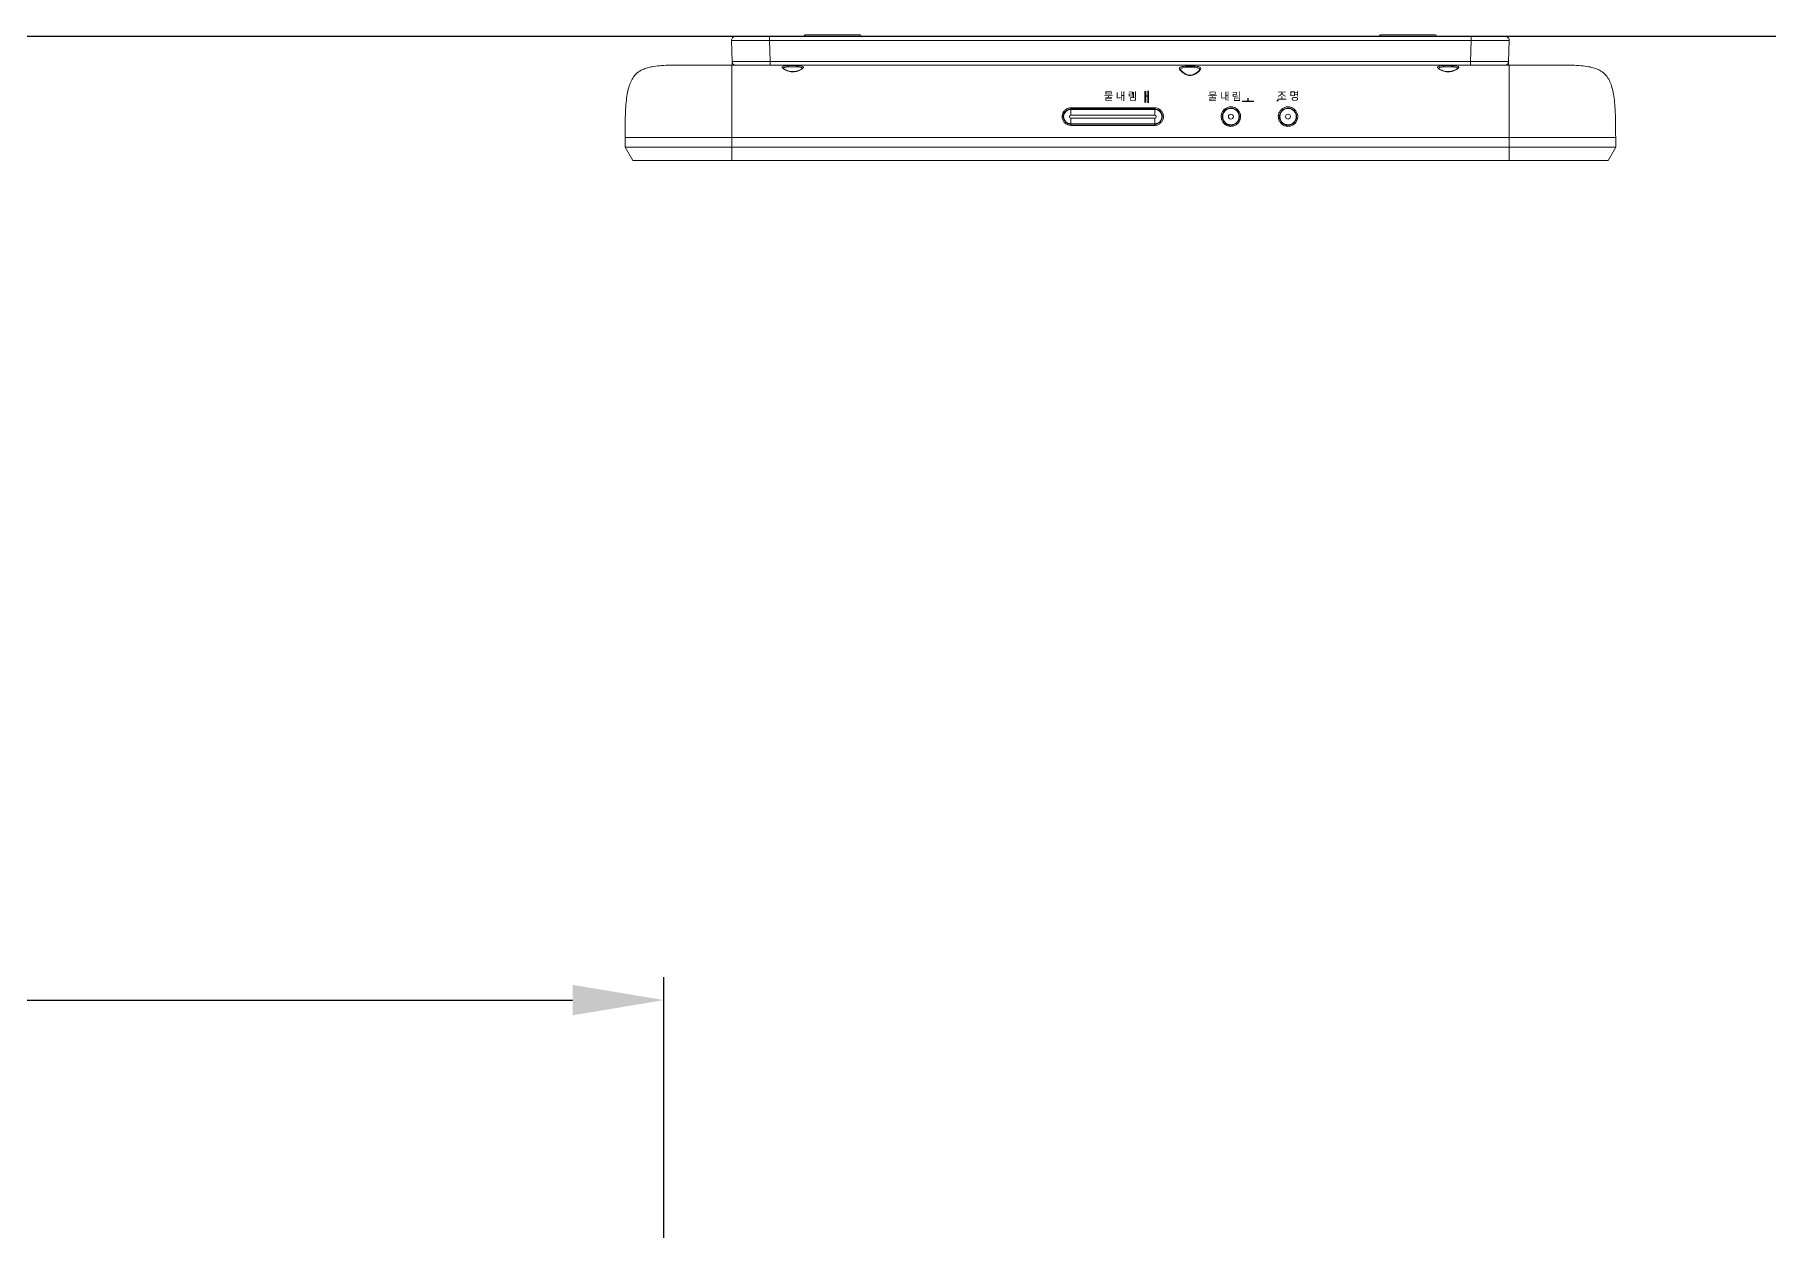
# Model space of a CAD drawing. Extents: x -1671 to 824, y 68 to 2359.
# Drawn here: x -1067.6 to -612.5, y 1906.7 to 2220.4 of the extents above; entities that cross this region are included whole.
import ezdxf

# ---------------------------------------------------------------- set-up
doc = ezdxf.new("R2010")
doc.units = 0
doc.header["$LTSCALE"] = 20
doc.header["$MEASUREMENT"] = 0
doc.layers.get('0').update_dxf_attribs({"linetype": 'CONTINUOUS'})
doc.layers.get('DEFPOINTS').update_dxf_attribs({"linetype": 'CONTINUOUS'})
doc.layers.add('6', color=6, linetype='CONTINUOUS')
doc.layers.add('_______5', color=2, linetype='CONTINUOUS')
doc.dimstyles.get("Standard").update_dxf_attribs({"dimtxt": 2.7, "dimasz": 2.5, "dimexe": 1.5, "dimexo": 1.5, "dimgap": 1.5, "dimtad": 1, "dimdec": 0, "dimlfac": 10, "dimzin": 0, "dimdsep": 46, "dimtxsty": 'Standard', "dimcen": 0, "dimclrt": 2, "dimadec": 0, "dimazin": 0, "dimtfac": 1, "dimtdec": 0, "dimtmove": 0, "dimatfit": 3, "dimfxl": 0, "dimtolj": 1, "dimtzin": 0, "dimarcsym": 0})

# ---------------------------------------------------------------- blocks, each defined once
blk = doc.blocks.new('*D16')
at = {"color": 3, "lineweight": -2}
for p, q in [((-1502.14, 1696.7), (-1502.14, 1973.13)), ((-902.4, 1696.7), (-902.4, 1973.13)), ((-1478.14, 1967.13), (-926.4, 1967.13))]:
    blk.add_line(p, q, dxfattribs=at)
at = {"color": 3}
for points in [[(-1478.14, 1971.13), (-1478.14, 1963.13), (-1502.14, 1967.13)], [(-926.4, 1971.13), (-926.4, 1963.13), (-902.4, 1967.13)]]:
    blk.add_solid(points, dxfattribs=at)
at = {"layer": 'DEFPOINTS', "color": 0}
for p in [(-902.4, 1967.13), (-1502.14, 1694.9), (-902.4, 1694.9)]:
    blk.add_point(p, dxfattribs=at)
at = {"color": 2, "insert": (-1202.27, 1994.13), "char_height": 30, "attachment_point": 5}
blk.add_mtext('\\A1;600', dxfattribs=at)

msp = doc.modelspace()

# ---------------------------------------------------------------- hatches: boundary and pattern name
at = {"layer": '_______5'}
h = msp.add_hatch(color=8, dxfattribs=at)
h.dxf.hatch_style = 2
h.paths.add_polyline_path([(-779.4, 2203.87), (-779.06, 2203.87), (-779.06, 2205.38), (-779.4, 2205.38)])
h = msp.add_hatch(color=8, dxfattribs=at)
h.dxf.hatch_style = 2
h.paths.add_polyline_path([(-775.51, 2204.55), (-775.83, 2204.55), (-775.83, 2205.69), (-776.28, 2205.69), (-776.28, 2202.62), (-775.83, 2202.62), (-775.83, 2204.14), (-775.51, 2204.14), (-775.51, 2202.47), (-775.06, 2202.47), (-775.06, 2205.76), (-775.51, 2205.76)])
h = msp.add_hatch(color=8, dxfattribs=at)
h.dxf.hatch_style = 2
h.paths.add_polyline_path([(-748.89, 2203.81), (-749.31, 2203.81), (-749.31, 2203.15), (-750.68, 2203.15), (-750.68, 2202.78), (-747.52, 2202.78), (-747.52, 2203.15), (-748.89, 2203.15)])

# ---------------------------------------------------------------- linework, layer by layer
at = {"color": 7, "linetype": 'Continuous', "lineweight": 15}
for p, q in [((-884.5, 2213.4), (-884.69, 2218.9)), ((-874.69, 2219.94), (-883.69, 2219.94)), ((-874.69, 2219.94), (-874.69, 2218.94)), ((-874.69, 2219.94), (-690.52, 2219.94)), ((-874.69, 2218.94), (-874.49, 2213.44)), ((-690.52, 2218.94), (-874.69, 2218.94)), ((-865.1, 2220.44), (-851.1, 2220.44)), ((-714.1, 2220.44), (-700.1, 2220.44)), ((-690.72, 2213.44), (-690.52, 2218.94)), ((-690.52, 2218.94), (-690.52, 2219.94)), ((-681.52, 2219.94), (-690.52, 2219.94)), ((-680.52, 2218.9), (-680.71, 2213.4)), ((-878.62, 2212.44), (-884.6, 2212.44)), ((-878.62, 2212.44), (-874.49, 2212.44)), ((-874.49, 2213.44), (-690.72, 2213.44)), ((-874.49, 2213.44), (-874.49, 2212.44)), ((-690.72, 2212.44), (-874.49, 2212.44)), ((-690.72, 2212.44), (-690.72, 2213.44)), ((-690.72, 2212.44), (-686.59, 2212.44)), ((-680.6, 2212.44), (-686.59, 2212.44)), ((-795.6, 2201.26), (-773.6, 2201.26)), ((-795.6, 2201.26), (-795.6, 2200.94)), ((-773.6, 2200.94), (-795.6, 2200.94)), ((-795.6, 2199.34), (-795.6, 2200.84)), ((-795.6, 2200.84), (-773.6, 2200.84)), ((-773.6, 2199.34), (-795.6, 2199.34)), ((-795.6, 2197.04), (-795.6, 2198.54)), ((-795.6, 2198.54), (-773.6, 2198.54)), ((-773.6, 2200.94), (-773.6, 2201.26)), ((-773.6, 2199.34), (-773.6, 2200.84)), ((-773.6, 2197.04), (-773.6, 2198.54)), ((-912.6, 2193.44), (-912.6, 2190.9)), ((-884.6, 2193.44), (-912.6, 2193.44)), ((-884.6, 2190.9), (-884.6, 2193.44)), ((-680.6, 2193.44), (-884.6, 2193.44)), ((-773.6, 2197.04), (-795.6, 2197.04)), ((-795.6, 2196.64), (-795.6, 2196.94)), ((-795.6, 2196.94), (-773.6, 2196.94)), ((-773.6, 2196.64), (-795.6, 2196.64)), ((-773.6, 2196.94), (-773.6, 2196.64)), ((-680.6, 2193.44), (-680.6, 2190.9)), ((-652.6, 2193.44), (-680.6, 2193.44)), ((-652.6, 2190.9), (-652.6, 2193.44)), ((-912.6, 2190.9), (-910.6, 2187.44)), ((-680.6, 2190.9), (-884.6, 2190.9)), ((-884.6, 2187.44), (-884.6, 2190.9)), ((-680.6, 2190.9), (-680.6, 2187.44)), ((-652.6, 2190.9), (-654.6, 2187.44)), ((-884.7, 2187.44), (-884.6, 2187.44)), ((-680.6, 2187.44), (-884.6, 2187.44))]:
    msp.add_line(p, q, dxfattribs=at)
at = {"color": 8}
msp.add_line((-741.51, 2203.16), (-741.13, 2203.16), dxfattribs=at)
at = {"color": 7, "linetype": 'Continuous', "lineweight": 15, "flags": 128}
for points in [[(-884.69, 2218.9), (-884.59, 2218.9), (-884.29, 2218.9), (-883.79, 2218.91), (-883.1, 2218.91), (-882.25, 2218.91), (-881.24, 2218.91), (-880.09, 2218.92), (-878.84, 2218.92), (-877.5, 2218.93), (-876.11, 2218.93), (-874.69, 2218.94)], [(-690.52, 2218.94), (-689.1, 2218.93), (-687.7, 2218.93), (-686.37, 2218.92), (-685.11, 2218.92), (-683.97, 2218.91), (-682.96, 2218.91), (-682.11, 2218.91), (-681.42, 2218.91), (-680.92, 2218.9), (-680.62, 2218.9), (-680.52, 2218.9)], [(-884.5, 2213.4), (-884.4, 2213.4), (-884.09, 2213.4), (-883.59, 2213.41), (-882.91, 2213.41), (-882.06, 2213.41), (-881.05, 2213.41), (-879.9, 2213.42), (-878.65, 2213.42), (-877.31, 2213.43), (-875.92, 2213.43), (-874.49, 2213.44)], [(-690.72, 2213.44), (-689.29, 2213.43), (-687.9, 2213.43), (-686.56, 2213.42), (-685.31, 2213.42), (-684.16, 2213.41), (-683.15, 2213.41), (-682.3, 2213.41), (-681.61, 2213.41), (-681.12, 2213.4), (-680.81, 2213.4), (-680.71, 2213.4)]]:
    msp.add_lwpolyline(points, dxfattribs=at)
at = {"color": 7, "linetype": 'Continuous', "lineweight": 15}
for centre, radius in [((-753.6, 2198.94), 2.15), ((-753.6, 2198.94), 0.65), ((-738.6, 2198.94), 2.15), ((-738.6, 2198.94), 0.65)]:
    msp.add_circle(centre, radius, dxfattribs=at)
for centre, radius, start, end in [((-883.69, 2218.94), 1, 90, 182), ((-865.1, 2219.94), 0.5, 90, 180), ((-851.1, 2219.94), 0.5, 0, 90), ((-714.1, 2219.94), 0.5, 90, 180), ((-700.1, 2219.94), 0.5, 0, 90), ((-681.52, 2218.94), 1, 358, 90), ((-883.5, 2213.44), 1, 182, 270), ((-681.71, 2213.44), 1, 270, 358), ((-795.6, 2198.94), 1.9, 90, 270), ((-795.6, 2198.94), 0.4, 90, 270), ((-773.6, 2198.94), 1.9, 270, 90), ((-773.6, 2198.94), 0.4, 270, 90)]:
    msp.add_arc(centre, radius, start, end, dxfattribs=at)
for points, knots in [([(-912.6, 2193.44), (-912.6, 2194.65), (-912.59, 2196.89), (-912.51, 2199.98), (-912.35, 2202.57), (-912.08, 2204.73), (-911.69, 2206.54), (-911.15, 2208.07), (-910.44, 2209.4), (-909.41, 2210.52), (-908.11, 2211.3), (-906.63, 2211.82), (-904.95, 2212.16), (-902.9, 2212.38), (-901.42, 2212.42), (-900.6, 2212.44)], [0, 0, 0, 0, 0.1355014, 0.2495001, 0.3448553, 0.4245745, 0.4919148, 0.5504844, 0.6051516, 0.6590585, 0.7185544, 0.7712833, 0.8341239, 0.9096117, 1, 1, 1, 1]), ([(-884.6, 2212.44), (-885.26, 2212.44), (-886.58, 2212.44), (-888.56, 2212.44), (-890.37, 2212.44), (-891.98, 2212.44), (-893.38, 2212.44), (-894.71, 2212.44), (-896.35, 2212.44), (-897.74, 2212.44), (-898.84, 2212.44), (-899.71, 2212.44), (-900.45, 2212.44), (-900.55, 2212.44), (-900.6, 2212.44)], [0, 0, 0, 0, 0.077673, 0.157735, 0.240041, 0.304404, 0.368745, 0.434477, 0.500187, 0.631454, 0.695817, 0.760158, 0.883566, 1, 1, 1, 1]), ([(-884.6, 2193.44), (-884.6, 2194.66), (-884.6, 2196.92), (-884.6, 2200.04), (-884.6, 2202.64), (-884.6, 2204.81), (-884.6, 2206.62), (-884.6, 2208.03), (-884.6, 2209.14), (-884.6, 2210.01), (-884.6, 2210.75), (-884.6, 2211.36), (-884.6, 2211.83), (-884.6, 2212.17), (-884.6, 2212.38), (-884.6, 2212.42), (-884.6, 2212.44)], [0, 0, 0, 0, 0.13673, 0.251554, 0.34742, 0.427432, 0.494958, 0.553733, 0.594466, 0.634194, 0.675255, 0.720535, 0.773032, 0.835518, 0.910447, 1, 1, 1, 1]), ([(-884.46, 2212.42), (-884.47, 2212.68), (-884.49, 2213.2), (-884.5, 2213.35), (-884.5, 2213.39), (-884.5, 2213.4)], [0, 0, 0, 0, 0.384724, 0.77141, 1, 1, 1, 1]), ([(-868.6, 2210.68), (-868.86, 2210.7), (-869.39, 2210.73), (-870.13, 2210.97), (-870.79, 2211.28), (-871.28, 2211.63), (-871.46, 2211.91), (-871.29, 2212.1), (-870.81, 2212.22), (-870.08, 2212.29), (-869.18, 2212.32), (-868.21, 2212.32), (-867.29, 2212.3), (-866.53, 2212.24), (-866, 2212.13), (-865.76, 2211.97), (-865.84, 2211.73), (-866.21, 2211.41), (-866.87, 2211.05), (-867.71, 2210.74), (-868.33, 2210.7), (-868.6, 2210.68)], [0, 0, 0, 0, 0.042782, 0.08674, 0.138157, 0.19676, 0.255696, 0.311354, 0.364551, 0.41663, 0.468318, 0.521971, 0.573629, 0.625467, 0.677593, 0.730207, 0.783744, 0.839007, 0.896763, 0.955536, 1, 1, 1, 1]), ([(-866.11, 2211.63), (-866.11, 2211.63), (-866.1, 2211.63), (-866.22, 2211.51), (-866.47, 2211.34), (-866.86, 2211.13), (-867.35, 2210.93), (-867.91, 2210.79), (-868.33, 2210.74), (-868.65, 2210.73), (-868.98, 2210.75), (-869.46, 2210.82), (-870, 2210.99), (-870.48, 2211.19), (-870.84, 2211.4), (-871.05, 2211.56), (-871.11, 2211.66), (-871.11, 2211.64), (-871.11, 2211.63)], [0, 0, 0, 0, 0.037521, 0.101268, 0.171819, 0.253276, 0.339329, 0.413445, 0.483152, 0.497899, 0.534514, 0.607071, 0.683588, 0.766112, 0.852975, 0.924932, 0.987279, 1, 1, 1, 1]), ([(-764.3, 2209.7), (-764.44, 2209.7), (-764.78, 2209.72), (-765.41, 2209.94), (-766.1, 2210.37), (-766.74, 2210.93), (-767.12, 2211.43), (-767.12, 2211.79), (-766.75, 2212.01), (-766.11, 2212.14), (-765.39, 2212.19), (-764.62, 2212.22), (-763.8, 2212.22), (-762.91, 2212.18), (-762.17, 2212.09), (-761.67, 2211.93), (-761.46, 2211.69), (-761.55, 2211.33), (-761.94, 2210.86), (-762.56, 2210.33), (-763.29, 2209.89), (-763.9, 2209.71), (-764.21, 2209.7), (-764.3, 2209.7)], [0, 0, 0, 0, 0.021395, 0.053919, 0.108403, 0.165765, 0.232879, 0.293467, 0.347515, 0.398611, 0.44864, 0.476568, 0.526233, 0.575982, 0.625973, 0.676411, 0.727674, 0.780577, 0.836673, 0.898061, 0.949653, 0.985434, 1, 1, 1, 1]), ([(-696.6, 2210.68), (-696.86, 2210.7), (-697.39, 2210.73), (-698.13, 2210.97), (-698.79, 2211.28), (-699.28, 2211.63), (-699.46, 2211.91), (-699.29, 2212.1), (-698.81, 2212.22), (-698.08, 2212.29), (-697.18, 2212.32), (-696.21, 2212.32), (-695.29, 2212.3), (-694.53, 2212.24), (-694, 2212.13), (-693.76, 2211.97), (-693.84, 2211.73), (-694.21, 2211.41), (-694.87, 2211.05), (-695.71, 2210.74), (-696.33, 2210.7), (-696.6, 2210.68)], [0, 0, 0, 0, 0.042782, 0.08674, 0.138157, 0.19676, 0.255696, 0.311354, 0.364551, 0.41663, 0.468318, 0.521971, 0.573629, 0.625466, 0.677593, 0.730206, 0.783744, 0.839007, 0.896763, 0.955536, 1, 1, 1, 1]), ([(-694.11, 2211.63), (-694.11, 2211.63), (-694.1, 2211.63), (-694.22, 2211.51), (-694.47, 2211.34), (-694.86, 2211.13), (-695.35, 2210.93), (-695.91, 2210.79), (-696.33, 2210.74), (-696.65, 2210.73), (-696.98, 2210.75), (-697.46, 2210.82), (-698, 2210.99), (-698.48, 2211.19), (-698.84, 2211.4), (-699.05, 2211.56), (-699.11, 2211.66), (-699.11, 2211.64), (-699.11, 2211.63)], [0, 0, 0, 0, 0.037521, 0.101269, 0.171819, 0.253276, 0.339329, 0.413445, 0.483152, 0.4979, 0.534514, 0.607071, 0.683588, 0.766112, 0.852975, 0.924932, 0.987279, 1, 1, 1, 1]), ([(-680.71, 2213.4), (-680.71, 2213.39), (-680.71, 2213.35), (-680.72, 2213.2), (-680.74, 2212.68), (-680.74, 2212.42)], [0, 0, 0, 0, 0.22859, 0.615276, 1, 1, 1, 1]), ([(-680.6, 2193.44), (-680.6, 2194.66), (-680.6, 2196.92), (-680.6, 2200.03), (-680.6, 2202.64), (-680.6, 2204.81), (-680.6, 2206.62), (-680.6, 2208.03), (-680.6, 2209.14), (-680.6, 2210.01), (-680.6, 2210.75), (-680.6, 2211.36), (-680.6, 2211.83), (-680.6, 2212.17), (-680.6, 2212.38), (-680.6, 2212.42), (-680.6, 2212.44)], [0, 0, 0, 0, 0.136575, 0.251437, 0.347332, 0.427367, 0.494909, 0.553695, 0.594435, 0.634168, 0.675231, 0.720513, 0.773012, 0.835503, 0.910437, 1, 1, 1, 1]), ([(-664.6, 2212.44), (-664.63, 2212.44), (-664.67, 2212.44), (-665.06, 2212.44), (-665.64, 2212.44), (-666.37, 2212.44), (-667.2, 2212.44), (-668.16, 2212.44), (-669.64, 2212.44), (-671.35, 2212.44), (-673.23, 2212.44), (-675.16, 2212.44), (-677.62, 2212.44), (-679.63, 2212.44), (-680.6, 2212.44)], [0, 0, 0, 0, 0.077673, 0.157735, 0.240041, 0.304404, 0.368745, 0.434477, 0.500188, 0.631454, 0.695816, 0.760158, 0.883566, 1, 1, 1, 1]), ([(-664.6, 2212.44), (-663.79, 2212.42), (-662.31, 2212.38), (-660.26, 2212.16), (-658.58, 2211.82), (-657.1, 2211.3), (-655.8, 2210.52), (-654.77, 2209.4), (-654.05, 2208.07), (-653.51, 2206.54), (-653.13, 2204.73), (-652.86, 2202.57), (-652.7, 2199.98), (-652.61, 2196.89), (-652.61, 2194.65), (-652.6, 2193.44)], [0, 0, 0, 0, 0.090388, 0.165876, 0.228717, 0.281445, 0.340941, 0.394848, 0.449516, 0.508085, 0.575425, 0.655145, 0.7505, 0.864499, 1, 1, 1, 1]), ([(-763.5, 2209.96), (-763.59, 2209.93), (-763.83, 2209.85), (-764.25, 2209.79), (-764.76, 2209.84), (-765.25, 2210), (-765.72, 2210.26), (-766.16, 2210.57), (-766.5, 2210.88), (-766.72, 2211.13), (-766.8, 2211.3), (-766.8, 2211.31), (-766.8, 2211.31)], [0, 0, 0, 0, 0.05603, 0.145804, 0.240144, 0.338581, 0.448983, 0.578969, 0.707708, 0.824814, 0.928967, 1, 1, 1, 1]), ([(-761.81, 2211.31), (-761.81, 2211.31), (-761.8, 2211.31), (-761.86, 2211.17), (-762.05, 2210.94), (-762.36, 2210.65), (-762.78, 2210.33), (-763.19, 2210.09), (-763.44, 2209.99), (-763.5, 2209.96)], [0, 0, 0, 0, 0.071108, 0.224713, 0.388815, 0.566606, 0.761367, 0.936826, 1, 1, 1, 1]), ([(-795.6, 2196.64), (-795.86, 2196.67), (-796.38, 2196.72), (-797.07, 2197.12), (-797.59, 2197.7), (-797.89, 2198.43), (-797.93, 2199.22), (-797.71, 2199.98), (-797.25, 2200.62), (-796.61, 2201.07), (-796.02, 2201.24), (-795.69, 2201.25), (-795.6, 2201.26)], [0, 0, 0, 0, 0.107161, 0.2143658, 0.3216522, 0.4290456, 0.5365498, 0.6441391, 0.7517445, 0.8592422, 0.9665027, 1, 1, 1, 1]), ([(-795.6, 2200.94), (-795.67, 2200.94), (-795.97, 2200.93), (-796.48, 2200.78), (-797.04, 2200.39), (-797.44, 2199.83), (-797.63, 2199.17), (-797.59, 2198.49), (-797.33, 2197.86), (-796.88, 2197.35), (-796.28, 2197), (-795.83, 2196.96), (-795.6, 2196.94)], [0, 0, 0, 0, 0.0335472, 0.1409321, 0.2484383, 0.3559316, 0.4633528, 0.5707144, 0.6780459, 0.7853664, 0.8926836, 1, 1, 1, 1]), ([(-773.6, 2201.26), (-773.35, 2201.23), (-772.83, 2201.18), (-772.14, 2200.78), (-771.62, 2200.2), (-771.32, 2199.47), (-771.28, 2198.68), (-771.5, 2197.92), (-771.96, 2197.28), (-772.6, 2196.83), (-773.19, 2196.66), (-773.52, 2196.64), (-773.6, 2196.64)], [0, 0, 0, 0, 0.107045, 0.214195, 0.32161, 0.42926, 0.536923, 0.644448, 0.751808, 0.859047, 0.966218, 1, 1, 1, 1]), ([(-773.6, 2196.94), (-773.53, 2196.94), (-773.24, 2196.95), (-772.73, 2197.1), (-772.17, 2197.49), (-771.77, 2198.05), (-771.58, 2198.7), (-771.62, 2199.39), (-771.88, 2200.02), (-772.33, 2200.53), (-772.93, 2200.87), (-773.38, 2200.92), (-773.6, 2200.94)], [0, 0, 0, 0, 0.033832, 0.14115, 0.24848, 0.355845, 0.463278, 0.570782, 0.678273, 0.785609, 0.892808, 1, 1, 1, 1]), ([(-756.15, 2198.94), (-756.15, 2199.05), (-756.14, 2199.45), (-755.92, 2200.12), (-755.41, 2200.83), (-754.68, 2201.32), (-753.84, 2201.55), (-752.97, 2201.48), (-752.17, 2201.12), (-751.54, 2200.53), (-751.18, 2199.85), (-751.03, 2199.11), (-751.08, 2198.34), (-751.42, 2197.53), (-752.01, 2196.89), (-752.78, 2196.48), (-753.64, 2196.34), (-754.5, 2196.5), (-755.26, 2196.94), (-755.83, 2197.6), (-756.11, 2198.31), (-756.14, 2198.76), (-756.15, 2198.94)], [0, 0, 0, 0, 0.021438, 0.075224, 0.129024, 0.182772, 0.236394, 0.289889, 0.343392, 0.397049, 0.450856, 0.484755, 0.53851, 0.59222, 0.645861, 0.699454, 0.753026, 0.806598, 0.860193, 0.913827, 0.967514, 1, 1, 1, 1]), ([(-755.85, 2198.93), (-755.84, 2198.78), (-755.82, 2198.37), (-755.56, 2197.75), (-755.06, 2197.17), (-754.39, 2196.79), (-753.64, 2196.64), (-752.88, 2196.76), (-752.2, 2197.13), (-751.68, 2197.69), (-751.37, 2198.4), (-751.33, 2199.08), (-751.47, 2199.73), (-751.78, 2200.33), (-752.34, 2200.85), (-753.05, 2201.16), (-753.81, 2201.22), (-754.56, 2201.02), (-755.19, 2200.59), (-755.65, 2199.97), (-755.84, 2199.38), (-755.85, 2199.03), (-755.85, 2198.93)], [0, 0, 0, 0, 0.032447, 0.0861049, 0.1397557, 0.1934073, 0.2470585, 0.3007095, 0.3543624, 0.4080255, 0.4617089, 0.515395, 0.5492388, 0.6029692, 0.6565986, 0.7101409, 0.7637162, 0.8174021, 0.8711539, 0.9248944, 0.9785942, 1, 1, 1, 1]), ([(-741.15, 2198.94), (-741.15, 2199.05), (-741.14, 2199.45), (-740.92, 2200.12), (-740.41, 2200.83), (-739.68, 2201.32), (-738.84, 2201.55), (-737.97, 2201.48), (-737.17, 2201.12), (-736.54, 2200.53), (-736.18, 2199.85), (-736.03, 2199.11), (-736.08, 2198.34), (-736.42, 2197.53), (-737.01, 2196.89), (-737.78, 2196.48), (-738.64, 2196.34), (-739.5, 2196.5), (-740.26, 2196.94), (-740.83, 2197.6), (-741.11, 2198.31), (-741.14, 2198.76), (-741.15, 2198.94)], [0, 0, 0, 0, 0.021438, 0.075224, 0.129024, 0.182772, 0.236394, 0.289889, 0.343392, 0.397049, 0.450856, 0.484755, 0.53851, 0.59222, 0.645861, 0.699454, 0.753026, 0.806598, 0.860193, 0.913827, 0.967514, 1, 1, 1, 1]), ([(-740.85, 2198.93), (-740.84, 2198.78), (-740.82, 2198.37), (-740.56, 2197.75), (-740.06, 2197.17), (-739.39, 2196.79), (-738.64, 2196.64), (-737.88, 2196.76), (-737.2, 2197.13), (-736.68, 2197.69), (-736.37, 2198.4), (-736.33, 2199.08), (-736.47, 2199.73), (-736.78, 2200.33), (-737.34, 2200.85), (-738.05, 2201.16), (-738.81, 2201.22), (-739.56, 2201.02), (-740.19, 2200.59), (-740.65, 2199.97), (-740.84, 2199.38), (-740.85, 2199.03), (-740.85, 2198.93)], [0, 0, 0, 0, 0.032447, 0.0861049, 0.1397558, 0.1934073, 0.2470585, 0.3007095, 0.3543624, 0.4080255, 0.4617089, 0.515395, 0.5492388, 0.6029692, 0.6565987, 0.7101409, 0.7637162, 0.8174021, 0.8711539, 0.9248944, 0.9785942, 1, 1, 1, 1]), ([(-884.6, 2193.44), (-885.65, 2193.44), (-887.75, 2193.44), (-890.86, 2193.44), (-893.89, 2193.44), (-896.8, 2193.44), (-899.56, 2193.44), (-902.13, 2193.44), (-904.48, 2193.44), (-906.58, 2193.44), (-908.4, 2193.44), (-909.91, 2193.44), (-911.11, 2193.44), (-911.85, 2193.44), (-912.45, 2193.44), (-912.54, 2193.44), (-912.6, 2193.44)], [0, 0, 0, 0, 0.0715179, 0.1432639, 0.2147819, 0.2862997, 0.3580459, 0.4295637, 0.5010817, 0.5728278, 0.6443455, 0.7158636, 0.7876096, 0.8591276, 0.8999566, 1, 1, 1, 1]), ([(-652.6, 2193.44), (-652.64, 2193.44), (-652.71, 2193.44), (-653.26, 2193.44), (-654.12, 2193.44), (-655.34, 2193.44), (-656.87, 2193.44), (-658.69, 2193.44), (-660.8, 2193.44), (-663.16, 2193.44), (-665.73, 2193.44), (-668.5, 2193.44), (-671.41, 2193.44), (-674.43, 2193.44), (-677.51, 2193.44), (-679.57, 2193.44), (-680.6, 2193.44)], [0, 0, 0, 0, 0.0715153, 0.1432587, 0.214774, 0.2862893, 0.3580326, 0.4295479, 0.5010633, 0.5728066, 0.644322, 0.7158373, 0.7875806, 0.8590959, 0.929548, 1, 1, 1, 1]), ([(-884.6, 2190.9), (-884.71, 2190.9), (-885.58, 2190.9), (-887.23, 2190.9), (-889.56, 2190.9), (-891.88, 2190.9), (-894.15, 2190.9), (-896.32, 2190.9), (-898.42, 2190.9), (-900.43, 2190.9), (-902.33, 2190.9), (-904.09, 2190.9), (-905.71, 2190.9), (-907.2, 2190.9), (-908.52, 2190.9), (-909.66, 2190.9), (-910.63, 2190.9), (-911.42, 2190.9), (-912.06, 2190.9), (-912.51, 2190.9), (-912.57, 2190.9), (-912.6, 2190.9)], [0, 0, 0, 0, 0.006863, 0.059789, 0.112716, 0.167179, 0.221643, 0.274569, 0.327496, 0.381959, 0.436424, 0.48935, 0.542276, 0.59674, 0.651204, 0.70413, 0.757056, 0.81152, 0.865984, 0.93262, 1, 1, 1, 1]), ([(-680.6, 2190.9), (-680.5, 2190.9), (-679.63, 2190.9), (-677.98, 2190.9), (-675.65, 2190.9), (-673.33, 2190.9), (-671.06, 2190.9), (-668.89, 2190.9), (-666.79, 2190.9), (-664.78, 2190.9), (-662.88, 2190.9), (-661.12, 2190.9), (-659.5, 2190.9), (-658.01, 2190.9), (-656.69, 2190.9), (-655.55, 2190.9), (-654.58, 2190.9), (-653.79, 2190.9), (-653.15, 2190.9), (-652.69, 2190.9), (-652.63, 2190.9), (-652.6, 2190.9)], [0, 0, 0, 0, 0.006863, 0.05979, 0.112716, 0.16718, 0.221643, 0.27457, 0.327496, 0.38196, 0.436423, 0.48935, 0.542276, 0.59674, 0.651203, 0.70413, 0.757056, 0.81152, 0.865984, 0.93262, 1, 1, 1, 1]), ([(-884.6, 2187.44), (-885.61, 2187.44), (-888.05, 2187.44), (-891.18, 2187.44), (-893.95, 2187.44), (-896.64, 2187.44), (-899.16, 2187.44), (-901.47, 2187.44), (-903.61, 2187.44), (-905.5, 2187.44), (-907.08, 2187.44), (-908.45, 2187.44), (-909.48, 2187.44), (-910.16, 2187.44), (-910.53, 2187.44), (-910.58, 2187.44), (-910.6, 2187.44)], [0, 0, 0, 0, 0.073534, 0.179335, 0.233819, 0.288304, 0.394105, 0.448589, 0.503073, 0.608874, 0.663358, 0.717843, 0.823644, 0.878128, 0.932612, 1, 1, 1, 1]), ([(-680.6, 2187.44), (-679.6, 2187.44), (-677.16, 2187.44), (-674.03, 2187.44), (-671.26, 2187.44), (-668.57, 2187.44), (-666.05, 2187.44), (-663.74, 2187.44), (-661.6, 2187.44), (-659.71, 2187.44), (-658.13, 2187.44), (-656.76, 2187.44), (-655.73, 2187.44), (-655.05, 2187.44), (-654.68, 2187.44), (-654.63, 2187.44), (-654.6, 2187.44)], [0, 0, 0, 0, 0.073534, 0.179335, 0.233819, 0.288304, 0.394105, 0.448589, 0.503073, 0.608874, 0.663358, 0.717843, 0.823644, 0.878128, 0.932612, 1, 1, 1, 1])]:
    msp.add_open_spline(points, degree=3, knots=knots, dxfattribs=at)
at = {"color": 8, "linetype": 'Continuous', "lineweight": 15}
for points, knots in [([(-866.13, 2211.6), (-866.12, 2211.62), (-866.09, 2211.72), (-866.29, 2211.83), (-866.75, 2211.94), (-867.43, 2212), (-868.25, 2212.02), (-869.12, 2212.02), (-869.92, 2211.99), (-870.58, 2211.93), (-870.98, 2211.8), (-871.15, 2211.69), (-871.1, 2211.6), (-871.1, 2211.6)], [0, 0, 0, 0, 0.028511, 0.135273, 0.24156, 0.347741, 0.453879, 0.564216, 0.670369, 0.776962, 0.885322, 0.998147, 1, 1, 1, 1]), ([(-761.83, 2211.31), (-761.82, 2211.34), (-761.78, 2211.47), (-761.97, 2211.63), (-762.4, 2211.79), (-763.06, 2211.88), (-763.85, 2211.92), (-764.58, 2211.92), (-765.27, 2211.9), (-765.91, 2211.84), (-766.48, 2211.71), (-766.79, 2211.55), (-766.77, 2211.37), (-766.76, 2211.3)], [0, 0, 0, 0, 0.023843, 0.130046, 0.23511, 0.339825, 0.444437, 0.549022, 0.607788, 0.712812, 0.819549, 0.931773, 1, 1, 1, 1]), ([(-694.13, 2211.6), (-694.12, 2211.62), (-694.09, 2211.72), (-694.29, 2211.83), (-694.75, 2211.94), (-695.43, 2212), (-696.25, 2212.02), (-697.12, 2212.02), (-697.92, 2211.99), (-698.58, 2211.93), (-698.98, 2211.8), (-699.15, 2211.69), (-699.1, 2211.6), (-699.1, 2211.6)], [0, 0, 0, 0, 0.028511, 0.135273, 0.24156, 0.347742, 0.453879, 0.564216, 0.670369, 0.776962, 0.885322, 0.998147, 1, 1, 1, 1])]:
    msp.add_open_spline(points, degree=3, knots=knots, dxfattribs=at)
at = {"layer": '6'}
msp.add_lwpolyline([(824.07, 2219.94), (-1522.6, 2219.94), (-1522.6, 294.9), (404.9, 294.9), (404.9, 1156.08)], dxfattribs=at)

# ---------------------------------------------------------------- texts
at = {"color": 8, "width": 30.6177, "attachment_point": 1}
for s, insert, char_height in [('{\\fHYgtrE|b1|i0|c129|p18;\\T1.25;물내림}', (-786.95, 2205.3), 2), ('{\\fHYgtrE|b1|i0|c129|p18;\\T1.25;물내림}', (-759.63, 2205.26), 2), ('{\\fHYgtrE|b1|i0|c129|p18;\\T1.25;조명}', (-741.53, 2205.41), 2.1)]:
    msp.add_mtext(s, dxfattribs=dict(at, insert=insert, char_height=char_height))

# ---------------------------------------------------------------- dimensions: what is measured, and where the dimension line sits
dim = msp.add_linear_dim(base=(-902.4, 1967.13), p1=(-1502.14, 1694.9), p2=(-902.4, 1694.9), dimstyle='Standard', override={"dimscale": 1.2, "dimtxt": 25, "dimasz": 20, "dimexe": 5, "dimgap": 10, "dimtih": 1, "dimtoh": 1, "dimlfac": 1, "dimzin": 12, "dimclrd": 3, "dimclre": 3, "dimazin": 2, "dimarcsym": 1})
dim.commit()
dim.dimension.update_dxf_attribs({"geometry": '*D16', "text_midpoint": (-1202.27, 1994.13)})

doc.saveas('drawing.dxf')
